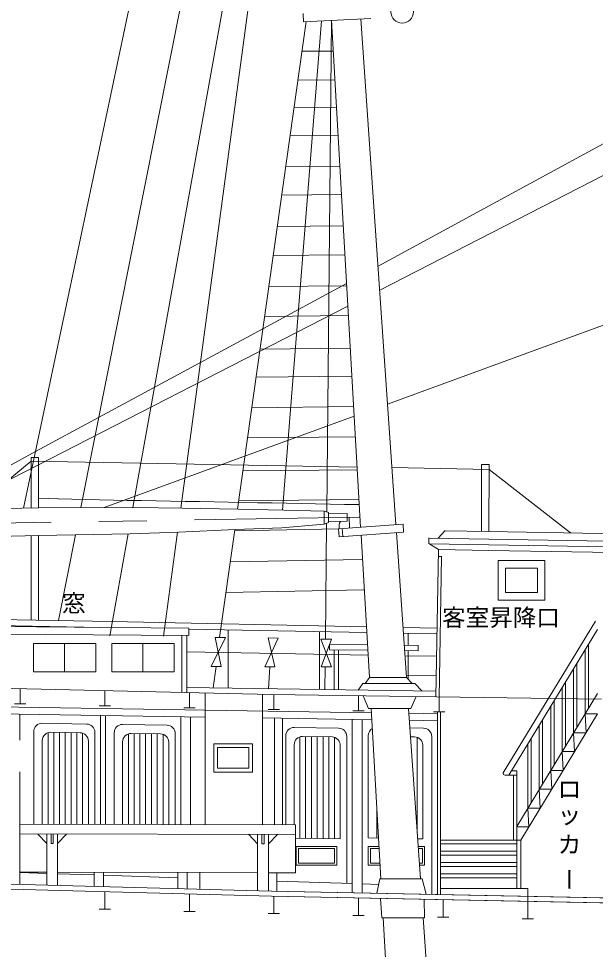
# Model space of a CAD drawing. Units: millimetres, scale not verified. Extents: x -51044 to 51056, y -29700 to 29700.
# Drawn here: x -32096 to -24448, y -15255 to -2903 of the extents above; entities that cross this region are included whole.
import ezdxf
from ezdxf.enums import TextEntityAlignment as Align

# ---------------------------------------------------------------- set-up
doc = ezdxf.new("R2010")
doc.units = ezdxf.units.MM
doc.header["$LTSCALE"] = 100
doc.linetypes.add('USER1', pattern=[50.8, 31.75, -6.35, 6.35, -6.35])
doc.layers.add('0-3_keijou', color=7, linetype='Continuous', lineweight=18)
doc.layers.add('0-6_center', color=7, linetype='USER1', lineweight=18)
doc.layers.add('0-5_text', color=7, linetype='Continuous')
doc.styles.add('ＭＳ ゴシック', font='')
doc.styles.get('ＭＳ ゴシック').set_extended_font_data('MS Gothic')

msp = doc.modelspace()

# ---------------------------------------------------------------- linework, layer by layer
at = {"layer": '0-3_keijou'}
for p, q in [((-27308.4, -6504.4), (-10406.8, 2160.7)), ((-27203.9, -8017.9), (-9234.7, -1448.6)), ((-32033.3, -9398), (-30535.8, -2314.6)), ((-29887.7, -2428.1), (-31271.4, -9392.6)), ((-30580.5, -9389.3), (-29344.9, -2514.7)), ((-29027.2, -2561.8), (-29945.9, -9399.5)), ((-28318.8, -2943.5), (-28324.2, -2833.6)), ((-29193, -9411.7), (-28285.2, -2941.9)), ((-28080.4, -2931.8), (-28595.9, -9426)), ((-28318.8, -2943.5), (-27423.8, -2899.5)), ((-27948.6, -2925.3), (-28011.3, -9450.2)), ((-27948.6, -2925.3), (-27560.7, -9651.8)), ((-27557, -2906), (-27093.3, -9617.9)), ((-28340.1, -3333.1), (-27925.3, -3334.4)), ((-28394.6, -3721.7), (-27903.5, -3716.7)), ((-28445.2, -4082.2), (-27883, -4076.5)), ((-28498.1, -4458.8), (-27861.5, -4452.3)), ((-28555.4, -4867.4), (-27838.3, -4860.1)), ((-28608.5, -5245.9), (-27816.8, -5237.9)), ((-28666.7, -5660.5), (-27793.2, -5651.7)), ((-28720.9, -6047.1), (-27771.2, -6037.5)), ((-28778.8, -6459.7), (-27747.7, -6449.3)), ((-32992.3, -9418.3), (-27729.7, -6720.4)), ((-28834.2, -6854.3), (-27725.3, -6843)), ((-28895.3, -7289.9), (-27700.5, -7277.8)), ((-28947.6, -7662.5), (-27679.3, -7649.6)), ((-29004.2, -8066.1), (-27656.4, -8052.4)), ((-30960.3, -9391.1), (-27645.6, -8179.3)), ((-29060.6, -8467.7), (-27633.5, -8453.2)), ((-31931.1, -8726.6), (-31931.1, -9395.8)), ((-31931.1, -8777.4), (-32712.6, -9412.4)), ((-31931.1, -8777.4), (-27606.7, -8853.9)), ((-29122, -8905.3), (-27608.6, -8890)), ((-27145.5, -8862), (-25858, -8884.8)), ((-25956.7, -8818), (-25958.1, -9707.6)), ((-25858, -8884.8), (-24779.8, -9727.9)), ((-31568.7, -9273.8), (-31832.5, -9266.6)), ((-30656.9, -9296.1), (-31572.3, -9273.7)), ((-29177.5, -9300.9), (-27586.1, -9284.8)), ((-28043.5, -9439), (-28043, -9439)), ((-28043, -9439), (-28043, -9610)), ((-28043, -9439), (-27988.2, -9458.4)), ((-27988.2, -9458.4), (-27988.2, -9590.5)), ((-27988.2, -9473.4), (-27739.9, -9469.2)), ((-27738.2, -9573.2), (-27739.9, -9469.2)), ((-28043, -9610), (-27988.2, -9590.5)), ((-28012.7, -9599.2), (-28027.5, -11137)), ((-27988.2, -9577.4), (-27738.2, -9573.2)), ((-27855.6, -9673.2), (-26998.6, -9611.1)), ((-27709.9, -9662.7), (-27712.3, -9520.8)), ((-26990.9, -9717.8), (-26998.6, -9611.1)), ((-31342.8, -9752.1), (-31569.1, -10891.2)), ((-30886.7, -11092.7), (-30643.3, -9738.6)), ((-29988.7, -9718.2), (-30174.3, -11099.8)), ((-29432.3, -11117.3), (-29231.4, -9685.2)), ((-29233.3, -9699), (-27845.5, -9672.5)), ((-27847.9, -9780), (-27855.6, -9673.2)), ((-27847.9, -9780), (-26990.9, -9717.8)), ((-27798, -9776.3), (-27805.7, -9669.6)), ((-27085.9, -9724.7), (-26953, -11648.8)), ((-26440.4, -9697.4), (-26531.1, -9797.5)), ((-35297.1, -9852.6), (-31832.5, -9761)), ((-31931.1, -9763.6), (-31931.1, -10884.2)), ((-31832.5, -9761), (-31832.5, -10886.1)), ((-27554.5, -9758.7), (-27445.5, -11648.8)), ((-26657.4, -9870.7), (-26656.1, -9795.3)), ((-26657.4, -9870.7), (-26530.4, -9948.1)), ((-26562.4, -11902.8), (-26528.8, -9948.1)), ((-29291, -10109.7), (-27540.7, -10081.3)), ((-26489, -10040.4), (-26530.4, -10039.7)), ((-26521.2, -11915.8), (-26489, -10040.4)), ((-29348.4, -10519.4), (-27517.8, -10483.6)), ((-30863.6, -10904.8), (-35886, -10808.1)), ((-31006.2, -10981.3), (-35834.7, -10887)), ((-27484.5, -10972.8), (-30863.6, -10904.8)), ((-26546.8, -10991.6), (-26999, -10982.5)), ((-25669.8, -12910.2), (-24448.5, -10898.8)), ((-34392.5, -11053.9), (-29839.3, -11091)), ((-29930.9, -11090.6), (-29930.9, -11848)), ((-29867.5, -11090.6), (-29867.5, -11848)), ((-27480, -11050.1), (-29839.3, -11004.1)), ((-29317, -11013.9), (-29317, -11789.3)), ((-28107.5, -11038.2), (-28107.5, -11806.5)), ((-26548.1, -11068.3), (-26993.7, -11059.6)), ((-26931.3, -11060.8), (-26931.3, -11219.6)), ((-25595.5, -12943.8), (-24421.1, -11009.8)), ((-31901.1, -11194), (-31072.9, -11194)), ((-31901.1, -11194), (-31901.1, -11573.9)), ((-31489.8, -11194), (-31489.8, -11573.9)), ((-31072.9, -11194), (-31072.9, -11573.9)), ((-30860.6, -11194), (-30032.4, -11194)), ((-30860.6, -11194), (-30860.6, -11573.9)), ((-30449.2, -11194), (-30449.2, -11573.9)), ((-30032.4, -11194), (-30032.4, -11573.9)), ((-27470.6, -11213.1), (-27973, -11207.1)), ((-26796.2, -11221.2), (-26982.7, -11219)), ((-24540.9, -12058), (-24540.9, -11207.1)), ((-29867.5, -11308.4), (-27462.8, -11349.7)), ((-27910.1, -11809.3), (-27910.1, -11279)), ((-27855.2, -11810.1), (-27855.2, -11279.6)), ((-26973.1, -11358.1), (-26570.4, -11365.1)), ((-26931.3, -11290.7), (-26931.3, -11671.4)), ((-24584.6, -12130), (-24584.6, -11279.1)), ((-24692.7, -12308), (-24692.7, -11457.1)), ((-31901.1, -11573.9), (-31072.9, -11573.9)), ((-30860.6, -11573.9), (-30032.4, -11573.9)), ((-29477.8, -11500.9), (-29514.5, -11786.1)), ((-28766.6, -11504.1), (-28782.2, -11796.7)), ((-28029.8, -11504.4), (-28035.9, -11807.5)), ((-24736.4, -12380), (-24736.4, -11529.1)), ((-29891.6, -11848), (-36852.3, -11679.5)), ((-27501.4, -11727.4), (-27445.5, -11648.8)), ((-27445.5, -11648.8), (-26953, -11648.8)), ((-26955.1, -11618.7), (-26557.7, -11625.5)), ((-26877.9, -11727.4), (-26953.1, -11648.6)), ((-26748.6, -11826.1), (-26843, -11727.4)), ((-24844.5, -12558), (-24844.5, -11707.1)), ((-32075.5, -11995.1), (-32075.5, -11795.1)), ((-30953.9, -12022.3), (-30953.9, -11822.3)), ((-28742.5, -11871.2), (-29891.6, -11848)), ((-26561.1, -11828.9), (-29867.5, -11780.9)), ((-29832.2, -12049.2), (-29832.2, -11849.2)), ((-29621.3, -13599.8), (-29621.3, -11852.1)), ((-24888.3, -12630), (-24888.3, -11779.1)), ((-27418.7, -12114.3), (-38229.1, -11943.6)), ((-28860.5, -13601.3), (-28860.5, -11867.5)), ((-24369.3, -11934.6), (-28742.5, -11871.2)), ((-28710.5, -12071.6), (-28710.5, -11871.6)), ((-27588.9, -12087.9), (-27588.9, -11887.9)), ((-27456.6, -12060.4), (-27527.6, -11888.8)), ((-26897.2, -12060.4), (-26822.7, -11899)), ((-26521.2, -12103.2), (-26521.2, -11916)), ((-25491.1, -13622.9), (-24420.6, -11859.9)), ((-24996.3, -12808), (-24996.3, -11957.1)), ((-29621.3, -12172.2), (-35625.6, -12077.4)), ((-32150.5, -11995.1), (-32000.5, -11995.1)), ((-31028.9, -12022.3), (-30878.9, -12022.3)), ((-29907.2, -12049.2), (-29757.2, -12049.2)), ((-29907.2, -12049.2), (-29757.2, -12049.2)), ((-28785.5, -12071.6), (-28635.5, -12071.6)), ((-27663.9, -12087.9), (-27513.9, -12087.9)), ((-27456.6, -12060.4), (-26897.2, -12060.4)), ((-27421.8, -12060.4), (-27291.5, -14318.7)), ((-26924.6, -12060.4), (-26768.5, -14318.7)), ((-26596.2, -12103.2), (-26446.2, -12103.2)), ((-26541.2, -14526.5), (-26541.2, -12103.2)), ((-26501.2, -14527.3), (-26501.2, -12103.2)), ((-25040.1, -12880), (-25040.1, -12029.1)), ((-32080.7, -12133.3), (-32080.7, -12480.6)), ((-31011.5, -13598.8), (-31011.5, -12150.2)), ((-30943.3, -13597.4), (-30943.3, -12151.3)), ((-29946, -13599.2), (-29946, -12167)), ((-29817.4, -13599.4), (-29817.4, -12169.1)), ((-27413.3, -12207), (-28860.5, -12184.2)), ((-28702.8, -13602), (-28702.8, -12186.7)), ((-28597.9, -13602), (-28597.9, -12188.3)), ((-27671.6, -14503.8), (-27671.6, -12202.9)), ((-27543, -14506.4), (-27543, -12205)), ((-26541.2, -12128.2), (-26920.3, -12122.2)), ((-26541.2, -12220.8), (-26913.9, -12214.9)), ((-25148.1, -13058), (-25148.1, -12207.1)), ((-24572.4, -12380), (-24584.6, -12130)), ((-31193.8, -12264.1), (-31783, -12254.8)), ((-30128.3, -12279.9), (-30717.5, -12270.6)), ((-27853.9, -12319.2), (-28443.1, -12309.9)), ((-26727.3, -12319.7), (-26906.9, -12316.8)), ((-25191.9, -13130), (-25191.9, -12279.1)), ((-31279.5, -12380.6), (-31670.5, -12374.4)), ((-31478.2, -13597.9), (-31478.2, -12377.5)), ((-31399.3, -13598.1), (-31399.3, -12378.7)), ((-31323.3, -13598.2), (-31323.3, -12379.9)), ((-31247.3, -13598.4), (-31247.3, -12386)), ((-31085.5, -13598.7), (-31085.5, -12374.1)), ((-30829.2, -13597.6), (-30829.2, -12380.6)), ((-30640.7, -13597.9), (-30640.7, -12395.6)), ((-30214, -12396.4), (-30605, -12390.2)), ((-30564.7, -13598.1), (-30564.7, -12390.9)), ((-30488.7, -13598.2), (-30488.7, -12392.1)), ((-30412.7, -13598.3), (-30412.7, -12393.3)), ((-30333.7, -13598.5), (-30333.7, -12394.5)), ((-30257.7, -13598.6), (-30257.7, -12395.7)), ((-30181.7, -13598.8), (-30181.7, -12401.8)), ((-30020, -13599.1), (-30020, -12389.9)), ((-28554.9, -13601.8), (-28554.9, -12419.8)), ((-28366.3, -13778), (-28366.3, -12434.9)), ((-27939.6, -12435.7), (-28330.6, -12429.5)), ((-28290.3, -13778), (-28290.3, -12430.1)), ((-28214.3, -13778), (-28214.3, -12431.3)), ((-28138.3, -13778), (-28138.3, -12432.5)), ((-28059.4, -13784), (-28059.4, -12433.8)), ((-27983.4, -13785.2), (-27983.4, -12435)), ((-27907.4, -13786.4), (-27907.4, -12441.1)), ((-27745.6, -14380.3), (-27745.6, -12429.1)), ((-27460.1, -13776.2), (-27460.1, -12419.8)), ((-26844.9, -12435.7), (-26898.7, -12434.8)), ((-26812.6, -13683.4), (-26812.6, -12441.1)), ((-26619, -14524.8), (-26619, -12429.6)), ((-25299.9, -13308), (-25299.9, -12457.1)), ((-24572.4, -12380), (-24736.4, -12380)), ((-24724.2, -12630), (-24736.4, -12380)), ((-31782.2, -13597.4), (-31782.2, -12484.4)), ((-31171.3, -13598.5), (-31171.3, -12490.6)), ((-30716.7, -13597.8), (-30716.7, -12500.2)), ((-30105.7, -13598.9), (-30105.7, -12506.4)), ((-28442.3, -13602), (-28442.3, -12539.5)), ((-27831.4, -13787.6), (-27831.4, -12545.7)), ((-26736.6, -13787.6), (-26736.6, -12545.7)), ((-25343.7, -13380), (-25343.7, -12529.1)), ((-24724.2, -12630), (-24888.3, -12630)), ((-24876, -12880), (-24888.3, -12630)), ((-32080.7, -12899.8), (-32080.7, -14390)), ((-25645, -12943.8), (-25491.1, -12943.8)), ((-25561.3, -12887.6), (-25491.1, -12887.6)), ((-25534.9, -13803.6), (-25534.9, -12943.8)), ((-25491.1, -14447), (-25491.1, -12887.6)), ((-24876, -12880), (-25040.1, -12880)), ((-25027.8, -13130), (-25040.1, -12880)), ((-25027.8, -13130), (-25191.9, -13130)), ((-25179.6, -13380), (-25191.9, -13130)), ((-27347.6, -13778), (-27347.6, -13347)), ((-25179.6, -13380), (-25343.7, -13380)), ((-25331.4, -13630), (-25343.7, -13380)), ((-32080.7, -13595.4), (-28423.1, -13602.1)), ((-28423.1, -13602.1), (-28423.1, -14237.9)), ((-28423.1, -13602.1), (-28423.1, -14237.9)), ((-25331.4, -13630), (-25495.5, -13630)), ((-32080.7, -13722.5), (-28423.1, -13729.1)), ((-31722.5, -13851.3), (-31842.9, -13724.3)), ((-31722.5, -13724.5), (-31722.5, -14404.3)), ((-31666.5, -13851.4), (-31666.2, -13724.6)), ((-31636.5, -13851.5), (-31636.2, -13724.7)), ((-31580.4, -13724.8), (-31580.4, -14408.2)), ((-31580.4, -13851.6), (-31459.6, -13725)), ((-28926.5, -13855), (-29046.9, -13728)), ((-28926.5, -13728.2), (-28926.5, -14477.2)), ((-28870.4, -13855.1), (-28870.2, -13728.3)), ((-28840.4, -13855.1), (-28840.2, -13728.3)), ((-28784.4, -13728.4), (-28784.4, -14481.1)), ((-28784.4, -13855.2), (-28663.5, -13728.7)), ((-27831.4, -13787.6), (-28423.1, -13778.3)), ((-27322.7, -13778.4), (-27460.1, -13776.2)), ((-26736.6, -13787.6), (-26805.3, -13786.5)), ((-26501.2, -13803.6), (-25436.8, -13803.6)), ((-25436.8, -14447), (-25436.8, -13803.6)), ((-31666.5, -13851.4), (-31636.5, -13851.5)), ((-28870.4, -13855.1), (-28840.4, -13855.1)), ((-26501.2, -13853.6), (-25491.1, -13853.6)), ((-26501.2, -13953.6), (-25491.1, -13953.6)), ((-26501.2, -14003.6), (-25491.1, -14003.6)), ((-26501.2, -14103.6), (-25491.1, -14103.6)), ((-26501.2, -14153.6), (-25491.1, -14153.6)), ((-28742.5, -14482.2), (-35713.1, -14292)), ((-32080.7, -14231.2), (-31722.5, -14231.9)), ((-32080.7, -14234.4), (-31722.5, -14246.5)), ((-31580.4, -14232.1), (-28926.5, -14237)), ((-31580.4, -14251.3), (-31094.5, -14267.6)), ((-31094.5, -14233), (-31094.5, -14418.1)), ((-30972.4, -14233.2), (-30972.4, -14421.4)), ((-30972.4, -14271.7), (-29984.1, -14305)), ((-29984.1, -14235), (-29984.1, -14448.4)), ((-29862, -14235.3), (-29862, -14451.7)), ((-29691.6, -14235.6), (-29691.6, -14456.3)), ((-28784.4, -14237.2), (-28423.1, -14237.9)), ((-28784.4, -14237.2), (-28423.1, -14237.9)), ((-28673.4, -14237.4), (-28673.4, -14483.6)), ((-28673.4, -14237.4), (-28673.4, -14483.6)), ((-26501.2, -14253.6), (-25491.1, -14253.6)), ((-26501.2, -14303.6), (-25491.1, -14303.6)), ((-28742.5, -14550.2), (-35715, -14359.9)), ((-28673.4, -14349.1), (-27671.6, -14382.8)), ((-27543, -14387.1), (-27320.9, -14394.6)), ((-26501.2, -14447), (-25345.5, -14447)), ((-25345.5, -14618.6), (-25345.5, -14447)), ((-30953.9, -14719.9), (-30953.9, -14489.9)), ((-29832.2, -14750.5), (-29832.2, -14520.5)), ((-22581.6, -14606.3), (-28742.5, -14482.2)), ((-22581.6, -14674.2), (-28742.5, -14550.2)), ((-28710.5, -14780.8), (-28710.5, -14550.8)), ((-27588.9, -14803.4), (-27588.9, -14573.4)), ((-26467.2, -14826), (-26467.2, -14596)), ((-25345.5, -14848.6), (-25345.5, -14618.6)), ((-31028.9, -14719.9), (-30878.9, -14719.9)), ((-29907.2, -14750.5), (-29757.2, -14750.5)), ((-28785.5, -14780.8), (-28635.5, -14780.8)), ((-27663.9, -14803.4), (-27513.9, -14803.4)), ((-27261.7, -14835.6), (-27044.8, -18597.7)), ((-26732.8, -14835.6), (-26473.1, -18595.5)), ((-26542.2, -14826), (-26392.2, -14826)), ((-25420.5, -14848.6), (-25270.5, -14848.6))]:
    msp.add_line(p, q, dxfattribs=at)
for points in [[(-27330.2, -6189.5), (-22572, -3598.3), (-15272.3, 367), (-9851.6, 3344.2)], [(-33293, -9424.9), (-31874.6, -8647.3), (-28856.1, -7020.6), (-27747.2, -6416.7)], [(-31931.1, -8726.6), (-31832.5, -8726.6), (-31832.5, -9393.7)], [(-25956.7, -8818), (-25858, -8818), (-25859.5, -9709.3)], [(-38087.8, -9558.6), (-34529.7, -9452.8), (-33152.7, -9421.8), (-31832.5, -9393.7)], [(-31832.5, -9395.3), (-30559.4, -9389.2), (-29929.2, -9399.8), (-29185.9, -9411.8), (-28581.4, -9426.4), (-28043.5, -9439)], [(-29223.5, -9684.9), (-28608.1, -9660.2), (-28043, -9610)], [(-31832.5, -9761.7), (-30619.2, -9738.1), (-29971.4, -9717.7), (-29223.5, -9684.9)], [(-22632.1, -9764.8), (-25859.5, -9709.3), (-26442.1, -9699.3)], [(-22472.3, -9869.2), (-25859.5, -9810.9), (-26656.2, -9797.2)], [(-22473.6, -9944.5), (-25859.5, -9886.3), (-26654.2, -9872.7)], [(-22558.9, -10016.4), (-25859.5, -9959.6), (-26530.4, -9948.1)], [(-34392.5, -10953.7), (-29839.3, -10990.8), (-29839.3, -11091)], [(-27973, -11207.1), (-27973.9, -11278.2), (-27466.5, -11284.3)], [(-26977.8, -11290.2), (-26797.1, -11292.3), (-26796.2, -11221.2)], [(-27593.8, -11813.9), (-27532.3, -11727.4), (-26843, -11727.4)], [(-25436.8, -13803.6), (-24420.6, -12130), (-24584.6, -12130)], [(-31894.8, -13597.2), (-31894.8, -12899.8), (-31894.8, -12364.8)], [(-31706.2, -13597.5), (-31706.2, -12899.8), (-31706.2, -12379.8)], [(-31630.2, -13597.7), (-31630.2, -12899.8), (-31630.2, -12375.1)], [(-31554.2, -13597.8), (-31554.2, -12899.8), (-31554.2, -12376.3)], [(-27316.4, -13888.4), (-27460.1, -13888.4), (-27460.1, -14139.7), (-27301.9, -14139.7)], [(-27314.6, -13918.4), (-27430.1, -13918.4), (-27430.1, -14109.7), (-27303.6, -14109.7)], [(-26798.3, -13888.4), (-26712.8, -13888.4), (-26712.8, -14139.7), (-26780.9, -14139.7)], [(-26796.2, -13918.4), (-26742.8, -13918.4), (-26742.8, -14109.7), (-26783, -14109.7)], [(-26692.2, -14523.5), (-26744.9, -14318.7), (-27304.6, -14318.7), (-27345.9, -14510.3)], [(-20816.3, -14629.7), (-22581.6, -14606.3), (-28742.5, -14482.2)], [(-20816.3, -14697.6), (-22581.6, -14674.2), (-28742.5, -14550.2)], [(-26719, -14590.9), (-26714.1, -14835.6), (-27278.1, -14835.6), (-27296.6, -14579.3)]]:
    msp.add_lwpolyline(points, dxfattribs=at)
for points in [[(-25738.9, -10093.9), (-25116.6, -10093.9), (-25116.6, -10620.7), (-25738.9, -10620.7)], [(-25638.9, -10193.9), (-25216.6, -10193.9), (-25216.6, -10520.7), (-25638.9, -10520.7)], [(-29489.9, -11117.6), (-29354.3, -11116.9), (-29543.5, -11500.9), (-29412.1, -11500.9)], [(-28786.5, -11120.5), (-28656.1, -11125.1), (-28832.9, -11504.1), (-28700.3, -11504.1)], [(-28086.7, -11137), (-27946.7, -11137), (-28084.6, -11503.9), (-27946.7, -11505)], [(-29507.5, -12527.9), (-28993.3, -12527.9), (-28993.3, -12901.2), (-29507.5, -12901.2)], [(-29457.5, -12577.9), (-29043.3, -12577.9), (-29043.3, -12851.2), (-29457.5, -12851.2)], [(-27876.5, -13888.4), (-28415.8, -13888.4), (-28415.8, -14139.7), (-27876.5, -14139.7)], [(-27906.5, -13918.4), (-28385.8, -13918.4), (-28385.8, -14109.7), (-27906.5, -14109.7)]]:
    msp.add_lwpolyline(points, close=True, dxfattribs=at)
msp.add_circle((-27011.2, -2812.4), 150, dxfattribs=at)
for centre, radius, start, end in [((-57003.2, -1511420.3), 1502355.2, 88.87789, 88.99517), ((-27684.1, -9647.8), 163.3, 153.43241, 188.70614), ((-31784.8, -12364.8), 110, 89.09539, 180), ((-31195.5, -12374.1), 110, 0, 89.09539), ((-30719.2, -12380.6), 110, 89.09539, 180), ((-30130, -12389.9), 110, 0, 89.09539), ((-28444.9, -12419.8), 110, 89.09539, 180), ((-27855.6, -12429.1), 110, 0, 89.09539), ((-27350.1, -12419.8), 110, 120.82608, 180), ((-26729, -12429.6), 110, 0, 89.09539), ((-31672.2, -12484.4), 110, 89.09539, 180), ((-31281.3, -12490.6), 110, 0, 89.09539), ((-30606.7, -12500.2), 110, 89.09539, 180), ((-30215.7, -12506.4), 110, 0, 89.09539), ((-28332.3, -12539.5), 110, 89.09539, 180), ((-27941.4, -12545.7), 110, 0, 89.09539), ((-26846.6, -12545.7), 110, 0, 89.09539), ((-25642.1, -12915.7), 28.3, 168.69043, 264.0775)]:
    msp.add_arc(centre, radius, start, end, dxfattribs=at)
at = {"layer": '0-6_center'}
msp.add_line((-39920.7, -9724.7), (-27579.5, -9518.6), dxfattribs=at)

# ---------------------------------------------------------------- texts
at = {"layer": '0-5_text', "style": 'ＭＳ ゴシック'}
for s, p in [('天\u3000\u3000\u3000\u3000窓', (-33082.7, -10843.9)), ('客室昇降口', (-26481.7, -11034.1)), ('ロ', (-24948.5, -13312.6)), ('ッ', (-24948.5, -13654.9)), ('カ', (-24948.5, -14045.2))]:
    msp.add_text(s, height=229.1, dxfattribs=at).set_placement(p, align=Align.BOTTOM_LEFT)
msp.add_text('ー', height=229.1, rotation=90, dxfattribs=at).set_placement((-24604.2, -14481.8), align=Align.BOTTOM_LEFT)

doc.saveas('drawing.dxf')
